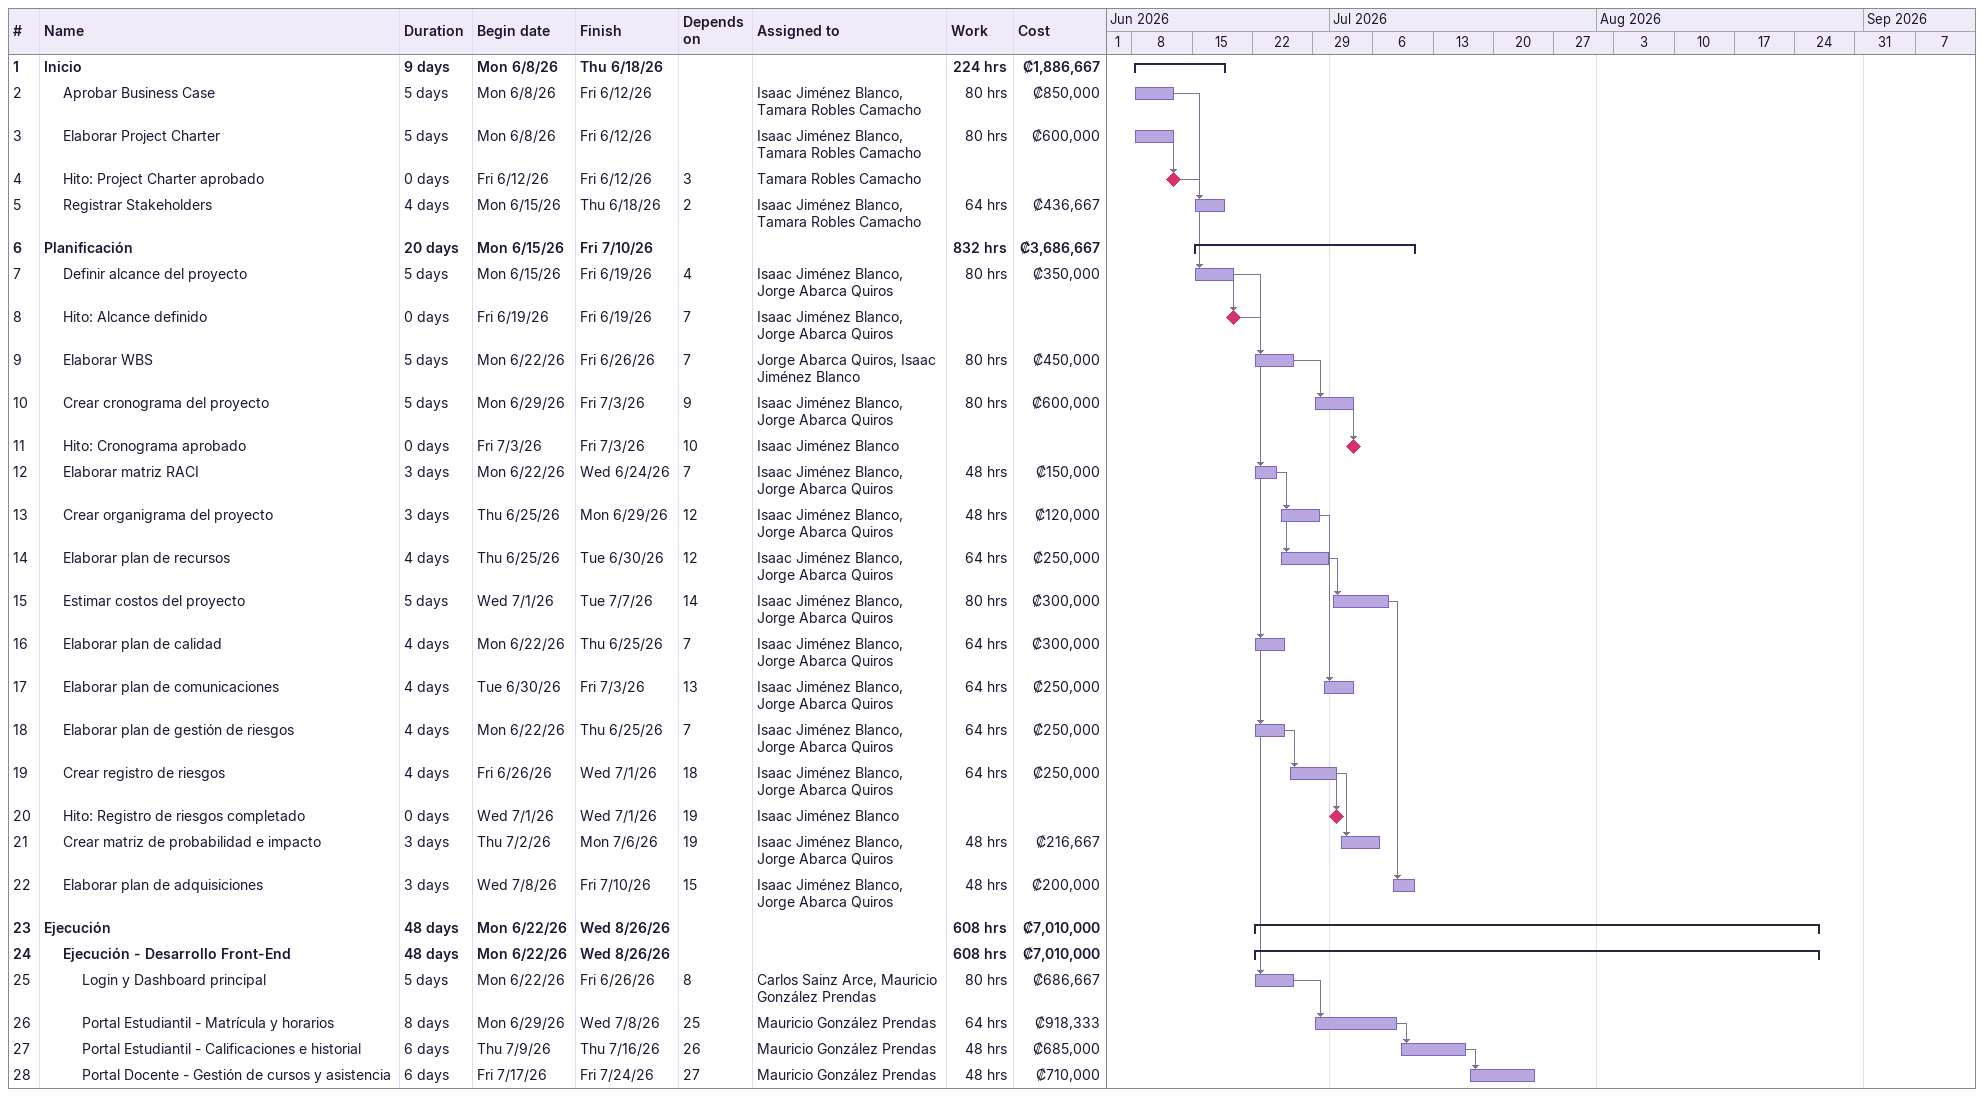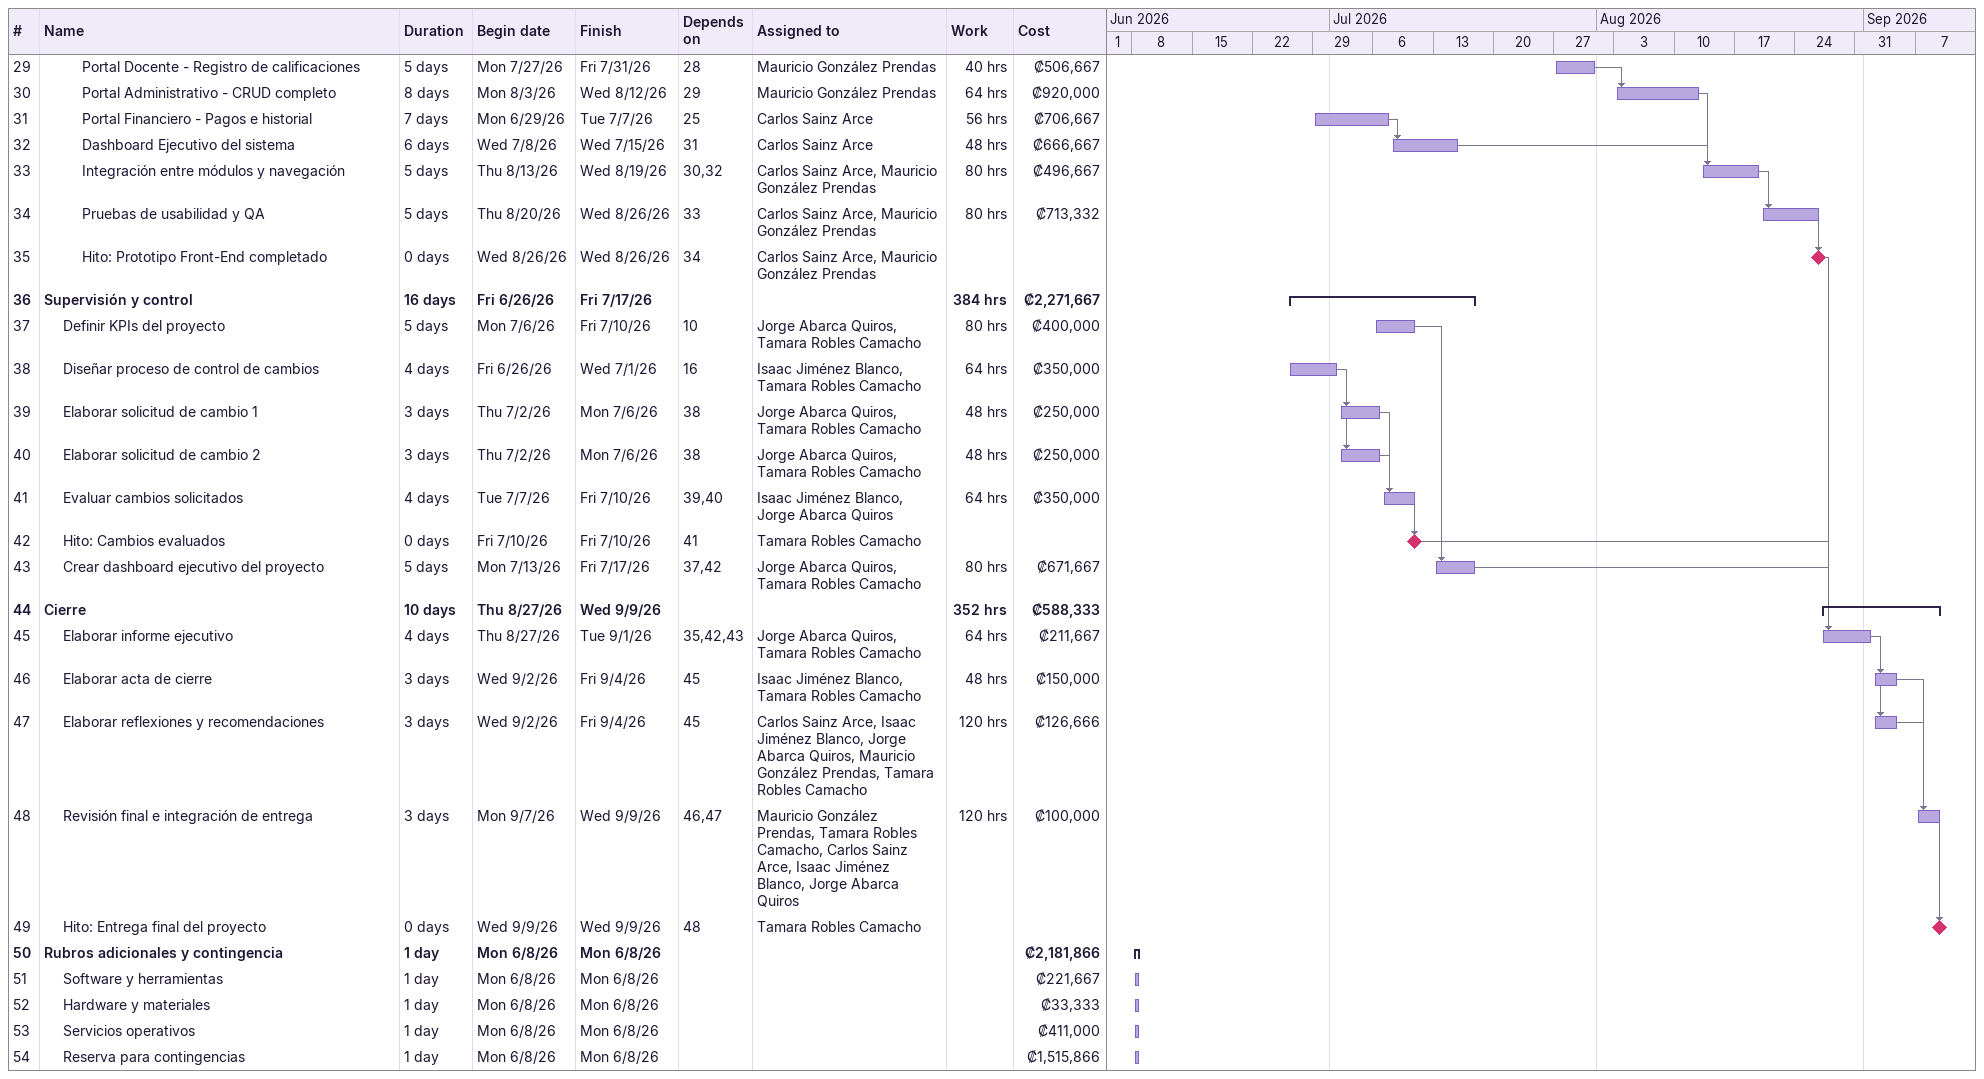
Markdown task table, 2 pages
| ID | Level | Task | Duration | Start | Finish | Predecessors | Resources | Work (h) | Cost (₡) |
|---|---|---|---|---|---|---|---|---|---|
| 1 | 1 | **Inicio** | 9d | 2026-06-08 | 2026-06-18 |  |  | 224 | 1886667 |
| 2 | 2 | Aprobar Business Case | 5d | 2026-06-08 | 2026-06-12 |  | Isaac Jiménez Blanco, Tamara Robles Camacho | 80 | 850000 |
| 3 | 2 | Elaborar Project Charter | 5d | 2026-06-08 | 2026-06-12 |  | Isaac Jiménez Blanco, Tamara Robles Camacho | 80 | 600000 |
| 4 | 2 | Hito: Project Charter aprobado | 0d | 2026-06-12 | 2026-06-12 | 3 | Tamara Robles Camacho |  |  |
| 5 | 2 | Registrar Stakeholders | 4d | 2026-06-15 | 2026-06-18 | 2 | Isaac Jiménez Blanco, Tamara Robles Camacho | 64 | 436667 |
| 6 | 1 | **Planificación** | 20d | 2026-06-15 | 2026-07-10 |  |  | 832 | 3686667 |
| 7 | 2 | Definir alcance del proyecto | 5d | 2026-06-15 | 2026-06-19 | 4 | Isaac Jiménez Blanco, Jorge Abarca Quiros | 80 | 350000 |
| 8 | 2 | Hito: Alcance definido | 0d | 2026-06-19 | 2026-06-19 | 7 | Isaac Jiménez Blanco, Jorge Abarca Quiros |  |  |
| 9 | 2 | Elaborar WBS | 5d | 2026-06-22 | 2026-06-26 | 7 | Jorge Abarca Quiros, Isaac Jiménez Blanco | 80 | 450000 |
| 10 | 2 | Crear cronograma del proyecto | 5d | 2026-06-29 | 2026-07-03 | 9 | Isaac Jiménez Blanco, Jorge Abarca Quiros | 80 | 600000 |
| 11 | 2 | Hito: Cronograma aprobado | 0d | 2026-07-03 | 2026-07-03 | 10 | Isaac Jiménez Blanco |  |  |
| 12 | 2 | Elaborar matriz RACI | 3d | 2026-06-22 | 2026-06-24 | 7 | Isaac Jiménez Blanco, Jorge Abarca Quiros | 48 | 150000 |
| 13 | 2 | Crear organigrama del proyecto | 3d | 2026-06-25 | 2026-06-29 | 12 | Isaac Jiménez Blanco, Jorge Abarca Quiros | 48 | 120000 |
| 14 | 2 | Elaborar plan de recursos | 4d | 2026-06-25 | 2026-06-30 | 12 | Isaac Jiménez Blanco, Jorge Abarca Quiros | 64 | 250000 |
| 15 | 2 | Estimar costos del proyecto | 5d | 2026-07-01 | 2026-07-07 | 14 | Isaac Jiménez Blanco, Jorge Abarca Quiros | 80 | 300000 |
| 16 | 2 | Elaborar plan de calidad | 4d | 2026-06-22 | 2026-06-25 | 7 | Isaac Jiménez Blanco, Jorge Abarca Quiros | 64 | 300000 |
| 17 | 2 | Elaborar plan de comunicaciones | 4d | 2026-06-30 | 2026-07-03 | 13 | Isaac Jiménez Blanco, Jorge Abarca Quiros | 64 | 250000 |
| 18 | 2 | Elaborar plan de gestión de riesgos | 4d | 2026-06-22 | 2026-06-25 | 7 | Isaac Jiménez Blanco, Jorge Abarca Quiros | 64 | 250000 |
| 19 | 2 | Crear registro de riesgos | 4d | 2026-06-26 | 2026-07-01 | 18 | Isaac Jiménez Blanco, Jorge Abarca Quiros | 64 | 250000 |
| 20 | 2 | Hito: Registro de riesgos completado | 0d | 2026-07-01 | 2026-07-01 | 19 | Isaac Jiménez Blanco |  |  |
| 21 | 2 | Crear matriz de probabilidad e impacto | 3d | 2026-07-02 | 2026-07-06 | 19 | Isaac Jiménez Blanco, Jorge Abarca Quiros | 48 | 216667 |
| 22 | 2 | Elaborar plan de adquisiciones | 3d | 2026-07-08 | 2026-07-10 | 15 | Isaac Jiménez Blanco, Jorge Abarca Quiros | 48 | 200000 |
| 23 | 1 | **Ejecución** | 48d | 2026-06-22 | 2026-08-26 |  |  | 608 | 7010000 |
| 24 | 2 | **Ejecución - Desarrollo Front-End** | 48d | 2026-06-22 | 2026-08-26 |  |  | 608 | 7010000 |
| 25 | 3 | Login y Dashboard principal | 5d | 2026-06-22 | 2026-06-26 | 8 | Carlos Sainz Arce, Mauricio González Prendas | 80 | 686667 |
| 26 | 3 | Portal Estudiantil - Matrícula y horarios | 8d | 2026-06-29 | 2026-07-08 | 25 | Mauricio González Prendas | 64 | 918333 |
| 27 | 3 | Portal Estudiantil - Calificaciones e historial | 6d | 2026-07-09 | 2026-07-16 | 26 | Mauricio González Prendas | 48 | 685000 |
| 28 | 3 | Portal Docente - Gestión de cursos y asistencia | 6d | 2026-07-17 | 2026-07-24 | 27 | Mauricio González Prendas | 48 | 710000 |
| 29 | 3 | Portal Docente - Registro de calificaciones | 5d | 2026-07-27 | 2026-07-31 | 28 | Mauricio González Prendas | 40 | 506667 |
| 30 | 3 | Portal Administrativo - CRUD completo | 8d | 2026-08-03 | 2026-08-12 | 29 | Mauricio González Prendas | 64 | 920000 |
| 31 | 3 | Portal Financiero - Pagos e historial | 7d | 2026-06-29 | 2026-07-07 | 25 | Carlos Sainz Arce | 56 | 706667 |
| 32 | 3 | Dashboard Ejecutivo del sistema | 6d | 2026-07-08 | 2026-07-15 | 31 | Carlos Sainz Arce | 48 | 666667 |
| 33 | 3 | Integración entre módulos y navegación | 5d | 2026-08-13 | 2026-08-19 | 30, 32 | Carlos Sainz Arce, Mauricio González Prendas | 80 | 496667 |
| 34 | 3 | Pruebas de usabilidad y QA | 5d | 2026-08-20 | 2026-08-26 | 33 | Carlos Sainz Arce, Mauricio González Prendas | 80 | 713332 |
| 35 | 3 | Hito: Prototipo Front-End completado | 0d | 2026-08-26 | 2026-08-26 | 34 | Carlos Sainz Arce, Mauricio González Prendas |  |  |
| 36 | 1 | **Supervisión y control** | 16d | 2026-06-26 | 2026-07-17 |  |  | 384 | 2271667 |
| 37 | 2 | Definir KPIs del proyecto | 5d | 2026-07-06 | 2026-07-10 | 10 | Jorge Abarca Quiros, Tamara Robles Camacho | 80 | 400000 |
| 38 | 2 | Diseñar proceso de control de cambios | 4d | 2026-06-26 | 2026-07-01 | 16 | Isaac Jiménez Blanco, Tamara Robles Camacho | 64 | 350000 |
| 39 | 2 | Elaborar solicitud de cambio 1 | 3d | 2026-07-02 | 2026-07-06 | 38 | Jorge Abarca Quiros, Tamara Robles Camacho | 48 | 250000 |
| 40 | 2 | Elaborar solicitud de cambio 2 | 3d | 2026-07-02 | 2026-07-06 | 38 | Jorge Abarca Quiros, Tamara Robles Camacho | 48 | 250000 |
| 41 | 2 | Evaluar cambios solicitados | 4d | 2026-07-07 | 2026-07-10 | 39, 40 | Isaac Jiménez Blanco, Jorge Abarca Quiros | 64 | 350000 |
| 42 | 2 | Hito: Cambios evaluados | 0d | 2026-07-10 | 2026-07-10 | 41 | Tamara Robles Camacho |  |  |
| 43 | 2 | Crear dashboard ejecutivo del proyecto | 5d | 2026-07-13 | 2026-07-17 | 37, 42 | Jorge Abarca Quiros, Tamara Robles Camacho | 80 | 671667 |
| 44 | 1 | **Cierre** | 10d | 2026-08-27 | 2026-09-09 |  |  | 352 | 588333 |
| 45 | 2 | Elaborar informe ejecutivo | 4d | 2026-08-27 | 2026-09-01 | 35, 42, 43 | Jorge Abarca Quiros, Tamara Robles Camacho | 64 | 211667 |
| 46 | 2 | Elaborar acta de cierre | 3d | 2026-09-02 | 2026-09-04 | 45 | Isaac Jiménez Blanco, Tamara Robles Camacho | 48 | 150000 |
| 47 | 2 | Elaborar reflexiones y recomendaciones | 3d | 2026-09-02 | 2026-09-04 | 45 | Carlos Sainz Arce, Isaac Jiménez Blanco, Jorge Abarca Quiros, Mauricio González Prendas, Tamara Robles Camacho | 120 | 126666 |
| 48 | 2 | Revisión final e integración de entrega | 3d | 2026-09-07 | 2026-09-09 | 46, 47 | Mauricio González Prendas, Tamara Robles Camacho, Carlos Sainz Arce, Isaac Jiménez Blanco, Jorge Abarca Quiros | 120 | 100000 |
| 49 | 2 | Hito: Entrega final del proyecto | 0d | 2026-09-09 | 2026-09-09 | 48 | Tamara Robles Camacho |  |  |
| 50 | 1 | **Rubros adicionales y contingencia** | 1d | 2026-06-08 | 2026-06-08 |  |  |  | 2181866 |
| 51 | 2 | Software y herramientas | 1d | 2026-06-08 | 2026-06-08 |  |  |  | 221667 |
| 52 | 2 | Hardware y materiales | 1d | 2026-06-08 | 2026-06-08 |  |  |  | 33333 |
| 53 | 2 | Servicios operativos | 1d | 2026-06-08 | 2026-06-08 |  |  |  | 411000 |
| 54 | 2 | Reserva para contingencias | 1d | 2026-06-08 | 2026-06-08 |  |  |  | 1515866 |
